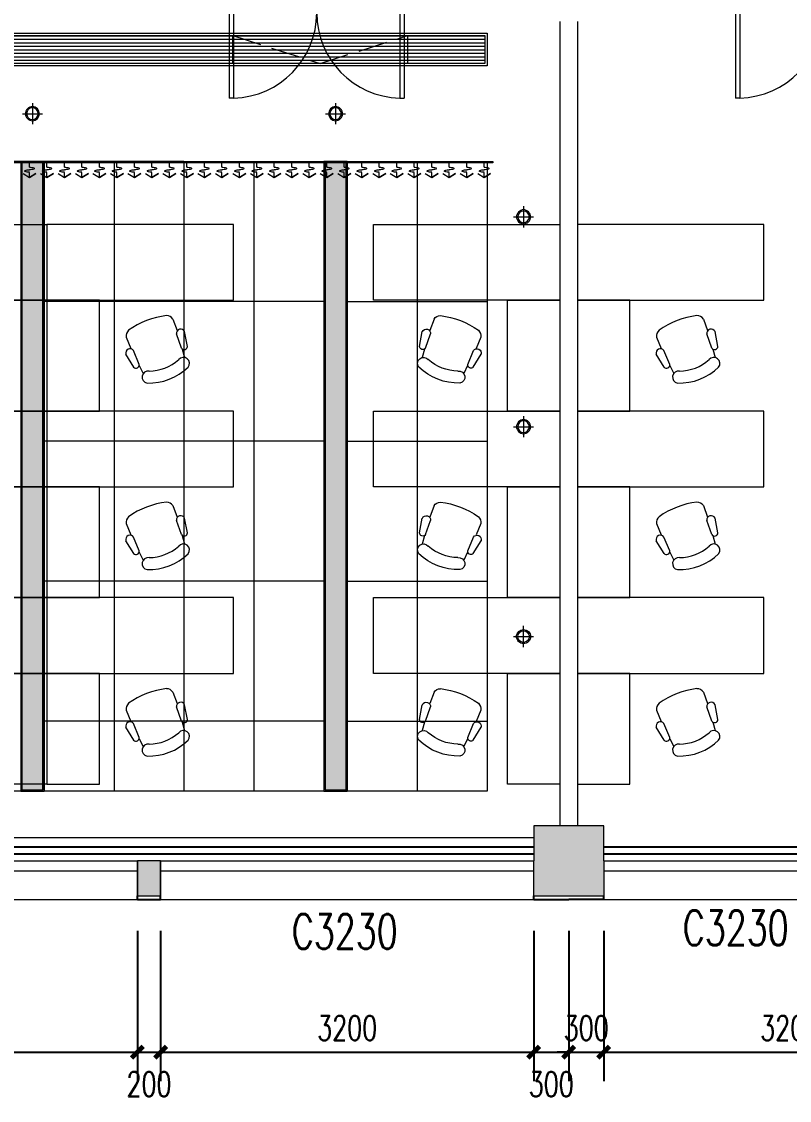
# Model space of a CAD drawing. Header units: millimetres. Extents: x 164760 to 3716174, y -1766400 to 11969.
# Drawn here: x 3508124 to 3514710, y -1715855 to -1706601 of the extents above; entities that cross this region are included whole.
import ezdxf

# ---------------------------------------------------------------- set-up
doc = ezdxf.new("R2010")
doc.units = ezdxf.units.MM
doc.header["$LTSCALE"] = 1000
doc.linetypes.add('DASH', pattern=[0.35, 0.25, -0.1])
doc.linetypes.add('DOTE', pattern=[2.42, 2, -0.2, 0.02, -0.2])
doc.layers.get('0').update_dxf_attribs({"color": 253, "linetype": 'CONTINUOUS'})
doc.layers.get('Defpoints').update_dxf_attribs({"color": 250, "linetype": 'CONTINUOUS', "lineweight": 0})
for name, color, linetype in [('3', 253, 'CONTINUOUS'), ('PUB_DIM', 253, 'CONTINUOUS'), ('SURFACE', 253, 'CONTINUOUS'), ('WINDOW_TEXT', 253, 'CONTINUOUS')]:
    doc.layers.add(name, color=color, linetype=linetype)
for name, color, linetype, lineweight in [('COLUMN', 253, 'CONTINUOUS', 0), ('FF-FURN【成品家私】', 253, 'CONTINUOUS', 0), ('PUB_HATCH', 253, 'CONTINUOUS', 0), ('RC-FCU【空调设备】', 253, 'CONTINUOUS', 0), ('RC-LIGHT【天花灯具】', 253, 'CONTINUOUS', 0), ('RC-Modelling【天花造型】', 253, 'CONTINUOUS', 0), ('RC-STR【天花细线】', 253, 'CONTINUOUS', 0), ('WALL', 253, 'CONTINUOUS', 0), ('Wall【墙体】', 253, 'CONTINUOUS', 0), ('WINDOW', 253, 'CONTINUOUS', 0)]:
    doc.layers.add(name, color=color, linetype=linetype, lineweight=lineweight)
doc.styles.add('_TCH_DIM_T3', font='SIMPLEX', dxfattribs={"width": 0.705882, "bigfont": 'GBCBIG'})
doc.styles.add('_TCH_WINDOW', font='SIMPLEX', dxfattribs={"bigfont": 'GBCBIG'})
doc.dimstyles.new('_TCH_ARCH&&100', dxfattribs={"dimtxt": 212.5, "dimasz": 100, "dimexe": 250, "dimexo": 300, "dimgap": 100, "dimtad": 1, "dimdec": 0, "dimzin": 0, "dimdsep": 46, "dimtxsty": '_TCH_DIM_T3', "dimblk": 'ARCHTICK', "dimcen": 0.09, "dimclrt": 7, "dimazin": 2, "dimtfac": 1, "dimtdec": 0, "dimtix": 1, "dimtmove": 2, "dimatfit": 3, "dimtolj": 1, "dimtzin": 0, "dimarcsym": 0})

# ---------------------------------------------------------------- blocks, each defined once
blk = doc.blocks.new('_ArchTick')
at = {"color": 2, "linetype": 'ByBlock', "const_width": 0.4}
blk.add_lwpolyline([(-0.5, -0.5), (0.5, 0.5)], dxfattribs=at)
blk = doc.blocks.new('*D559')
at = {"layer": 'Defpoints', "color": 0, "transparency": 16777216}
for p in [(3505916.8, -1714100.6), (3509116.8, -1714100.6), (3509116.8, -1715440.2)]:
    blk.add_point(p, dxfattribs=at)
at = {"layer": 'PUB_DIM', "color": 0, "lineweight": -2, "transparency": 16777216}
for p, q in [((3505916.8, -1714400.6), (3505916.8, -1715690.2)), ((3509116.8, -1714400.6), (3509116.8, -1715690.2)), ((3505916.8, -1715440.2), (3509116.8, -1715440.2))]:
    blk.add_line(p, q, dxfattribs=at)
at = {"layer": 'PUB_DIM', "color": 0, "lineweight": -2, "transparency": 16777216, "xscale": 100, "yscale": 100, "zscale": 100, "rotation": 180}
blk.add_blockref('_ArchTick', (3505916.8, -1715440.2), dxfattribs=at)
at = {"layer": 'PUB_DIM', "color": 0, "lineweight": -2, "transparency": 16777216, "xscale": 100, "yscale": 100, "zscale": 100}
blk.add_blockref('_ArchTick', (3509116.8, -1715440.2), dxfattribs=at)
at = {"layer": 'PUB_DIM', "color": 7, "transparency": 16777216, "insert": (3507516.8, -1715234), "char_height": 212.5, "attachment_point": 5, "style": '_TCH_DIM_T3'}
blk.add_mtext('\\A1;3200', dxfattribs=at)
blk = doc.blocks.new('*D560')
at = {"layer": 'Defpoints', "color": 0, "transparency": 16777216}
for p in [(3509116.8, -1714100.6), (3509316.8, -1714100.6), (3509316.8, -1715440.2)]:
    blk.add_point(p, dxfattribs=at)
at = {"layer": 'PUB_DIM', "color": 0, "lineweight": -2, "transparency": 16777216}
for p, q in [((3509116.8, -1714400.6), (3509116.8, -1715690.2)), ((3509316.8, -1714400.6), (3509316.8, -1715690.2)), ((3509116.8, -1715440.2), (3509316.8, -1715440.2))]:
    blk.add_line(p, q, dxfattribs=at)
at = {"layer": 'PUB_DIM', "color": 0, "lineweight": -2, "transparency": 16777216, "xscale": 100, "yscale": 100, "zscale": 100, "rotation": 180}
blk.add_blockref('_ArchTick', (3509116.8, -1715440.2), dxfattribs=at)
at = {"layer": 'PUB_DIM', "color": 0, "lineweight": -2, "transparency": 16777216, "xscale": 100, "yscale": 100, "zscale": 100}
blk.add_blockref('_ArchTick', (3509316.8, -1715440.2), dxfattribs=at)
at = {"layer": 'PUB_DIM', "color": 7, "transparency": 16777216, "insert": (3509216.8, -1715715.2), "char_height": 212.5, "attachment_point": 5, "style": '_TCH_DIM_T3'}
blk.add_mtext('\\A1;200', dxfattribs=at)
blk = doc.blocks.new('*D561')
at = {"layer": 'Defpoints', "color": 0, "transparency": 16777216}
for p in [(3509316.8, -1714100.6), (3512516.8, -1714100.6), (3512516.8, -1715440.2)]:
    blk.add_point(p, dxfattribs=at)
at = {"layer": 'PUB_DIM', "color": 0, "lineweight": -2, "transparency": 16777216}
for p, q in [((3509316.8, -1714400.6), (3509316.8, -1715690.2)), ((3512516.8, -1714400.6), (3512516.8, -1715690.2)), ((3509316.8, -1715440.2), (3512516.8, -1715440.2))]:
    blk.add_line(p, q, dxfattribs=at)
at = {"layer": 'PUB_DIM', "color": 0, "lineweight": -2, "transparency": 16777216, "xscale": 100, "yscale": 100, "zscale": 100, "rotation": 180}
blk.add_blockref('_ArchTick', (3509316.8, -1715440.2), dxfattribs=at)
at = {"layer": 'PUB_DIM', "color": 0, "lineweight": -2, "transparency": 16777216, "xscale": 100, "yscale": 100, "zscale": 100}
blk.add_blockref('_ArchTick', (3512516.8, -1715440.2), dxfattribs=at)
at = {"layer": 'PUB_DIM', "color": 7, "transparency": 16777216, "insert": (3510916.8, -1715234), "char_height": 212.5, "attachment_point": 5, "style": '_TCH_DIM_T3'}
blk.add_mtext('\\A1;3200', dxfattribs=at)
blk = doc.blocks.new('*D562')
at = {"layer": 'Defpoints', "color": 0, "transparency": 16777216}
for p in [(3512516.8, -1714100.6), (3512816.8, -1714100.6), (3512816.8, -1715440.2)]:
    blk.add_point(p, dxfattribs=at)
at = {"layer": 'PUB_DIM', "color": 0, "lineweight": -2, "transparency": 16777216}
for p, q in [((3512516.8, -1714400.6), (3512516.8, -1715690.2)), ((3512816.8, -1714400.6), (3512816.8, -1715690.2)), ((3512516.8, -1715440.2), (3512816.8, -1715440.2))]:
    blk.add_line(p, q, dxfattribs=at)
at = {"layer": 'PUB_DIM', "color": 0, "lineweight": -2, "transparency": 16777216, "xscale": 100, "yscale": 100, "zscale": 100, "rotation": 180}
blk.add_blockref('_ArchTick', (3512516.8, -1715440.2), dxfattribs=at)
at = {"layer": 'PUB_DIM', "color": 0, "lineweight": -2, "transparency": 16777216, "xscale": 100, "yscale": 100, "zscale": 100}
blk.add_blockref('_ArchTick', (3512816.8, -1715440.2), dxfattribs=at)
at = {"layer": 'PUB_DIM', "color": 7, "transparency": 16777216, "insert": (3512666.8, -1715715.2), "char_height": 212.5, "attachment_point": 5, "style": '_TCH_DIM_T3'}
blk.add_mtext('\\A1;300', dxfattribs=at)
blk = doc.blocks.new('*D563')
at = {"layer": 'Defpoints', "color": 0, "transparency": 16777216}
for p in [(3512816.8, -1714100.6), (3513116.8, -1714100.6), (3513116.8, -1715440.2)]:
    blk.add_point(p, dxfattribs=at)
at = {"layer": 'PUB_DIM', "color": 0, "lineweight": -2, "transparency": 16777216}
for p, q in [((3512816.8, -1714400.6), (3512816.8, -1715690.2)), ((3513116.8, -1714400.6), (3513116.8, -1715690.2)), ((3512816.8, -1715440.2), (3512716.8, -1715440.2)), ((3512816.8, -1715440.2), (3513116.8, -1715440.2)), ((3513116.8, -1715440.2), (3513216.8, -1715440.2))]:
    blk.add_line(p, q, dxfattribs=at)
at = {"layer": 'PUB_DIM', "color": 0, "lineweight": -2, "transparency": 16777216, "xscale": 100, "yscale": 100, "zscale": 100}
blk.add_blockref('_ArchTick', (3512816.8, -1715440.2), dxfattribs=at)
at = {"layer": 'PUB_DIM', "color": 0, "lineweight": -2, "transparency": 16777216, "xscale": 100, "yscale": 100, "zscale": 100, "rotation": 180}
blk.add_blockref('_ArchTick', (3513116.8, -1715440.2), dxfattribs=at)
at = {"layer": 'PUB_DIM', "color": 7, "transparency": 16777216, "insert": (3512966.8, -1715234), "char_height": 212.5, "attachment_point": 5, "style": '_TCH_DIM_T3'}
blk.add_mtext('\\A1;300', dxfattribs=at)
blk = doc.blocks.new('*D564')
at = {"layer": 'Defpoints', "color": 0, "transparency": 16777216}
for p in [(3513116.8, -1714100.6), (3516316.8, -1714100.6), (3516316.8, -1715440.2)]:
    blk.add_point(p, dxfattribs=at)
at = {"layer": 'PUB_DIM', "color": 0, "lineweight": -2, "transparency": 16777216}
for p, q in [((3513116.8, -1714400.6), (3513116.8, -1715690.2)), ((3516316.8, -1714400.6), (3516316.8, -1715690.2)), ((3513116.8, -1715440.2), (3516316.8, -1715440.2))]:
    blk.add_line(p, q, dxfattribs=at)
at = {"layer": 'PUB_DIM', "color": 0, "lineweight": -2, "transparency": 16777216, "xscale": 100, "yscale": 100, "zscale": 100, "rotation": 180}
blk.add_blockref('_ArchTick', (3513116.8, -1715440.2), dxfattribs=at)
at = {"layer": 'PUB_DIM', "color": 0, "lineweight": -2, "transparency": 16777216, "xscale": 100, "yscale": 100, "zscale": 100}
blk.add_blockref('_ArchTick', (3516316.8, -1715440.2), dxfattribs=at)
at = {"layer": 'PUB_DIM', "color": 7, "transparency": 16777216, "insert": (3514716.8, -1715234), "char_height": 212.5, "attachment_point": 5, "style": '_TCH_DIM_T3'}
blk.add_mtext('\\A1;3200', dxfattribs=at)
blk = doc.blocks.new('$WINLIB2D$00000004')
for p, q in [((-0.5, 0.5), (0.5, 0.5)), ((-0.5, 0.5), (-0.5, -0.5)), ((0.5, -0.5), (0.5, 0.5)), ((-0.5, 0.2406), (0.5, 0.2406)), ((-0.5, -0.5), (0.5, -0.5))]:
    blk.add_line(p, q)
blk = doc.blocks.new('AB18C')
for p, q in [((-0.627, 0.366), (-0.767, 0.352)), ((-0.616, 0.457), (-0.382, 0.5)), ((-0.608, 0.359), (-0.369, 0.366)), ((-0.128, 0.399), (-0.323, 0.394)), ((-0.627, -0.366), (-0.767, -0.352)), ((-0.616, -0.457), (-0.382, -0.5)), ((-0.608, -0.359), (-0.369, -0.366)), ((-0.128, -0.399), (-0.323, -0.394))]:
    blk.add_line(p, q)
for centre, radius, start, end in [((-0.094, 0), 0.906, 157.2611, 202.7389), ((-0.847, 0.3), 0.0961, 330.3175, 148.735), ((-0.597, 0.41), 0.0516, 112.2235, 257.7173), ((-0.386, 0.432), 0.0681, 284.0068, 86.4868), ((-0.161, 0.273), 0.13, 22.4327, 75.4917), ((-0.08, 0), 0.729, 159.7134, 200.2866), ((-1.312, 0), 1.312, 345.758, 14.242), ((-0.847, -0.3), 0.0961, 211.265, 29.6825), ((-0.161, -0.273), 0.13, 284.5083, 337.5673), ((-0.597, -0.41), 0.0516, 102.2827, 247.7765), ((-0.386, -0.432), 0.0681, 273.5132, 75.9932)]:
    blk.add_arc(centre, radius, start, end)
blk = doc.blocks.new('ZL_05274303')
at = {"ltscale": 1000}
for points in [[(-900, 0), (700, 0), (700, -650), (-900, -650)], [(250, -1600), (250, -650), (700, -650), (700, -1600)]]:
    blk.add_lwpolyline(points, close=True, dxfattribs=at)
at = {"layer": 'FF-FURN【成品家私】', "xscale": -540, "yscale": 540, "zscale": 540, "rotation": 248.9333185298564}
blk.add_blockref('AB18C', (-154.4, -823.4), dxfattribs=at)
blk = doc.blocks.new('$DorLib2D$00000002')
for p, q in [((-0.5, 0), (-0.5, 0.4875)), ((-0.475, 0.4875), (-0.5, 0.4875)), ((-0.475, 0), (-0.475, 0.4875)), ((0.475, 0), (0.475, 0.4875)), ((0.475, 0.4875), (0.5, 0.4875)), ((0.5, 0), (0.5, 0.4875)), ((-0.5, 0), (-0.475, 0)), ((0.5, 0), (0.475, 0))]:
    blk.add_line(p, q)
at = {"lineweight": 13}
for centre, start, end in [((-0.4875, 0), 0, 88.53072), ((0.4875, 0), 91.46928, 180)]:
    blk.add_arc(centre, 0.4875, start, end, dxfattribs=at)
blk = doc.blocks.new('*U408')
for p, q in [((0, 0), (13050, 0)), ((13050, 0), (13050, -12)), ((13050, -12), (0, -12)), ((9075, -49.3), (9075, -12)), ((9225, -49.3), (9225, -12)), ((9375, -49.3), (9375, -12)), ((9525, -49.3), (9525, -12)), ((9675, -49.3), (9675, -12)), ((9825, -49.3), (9825, -12)), ((9975, -49.3), (9975, -12)), ((10125, -49.3), (10125, -12)), ((10275, -49.3), (10275, -12)), ((10425, -49.3), (10425, -12)), ((10575, -49.3), (10575, -12)), ((10725, -49.3), (10725, -12)), ((10875, -49.3), (10875, -12)), ((11025, -49.3), (11025, -12)), ((11175, -49.3), (11175, -12)), ((11325, -49.3), (11325, -12)), ((11475, -49.3), (11475, -12)), ((11625, -49.3), (11625, -12)), ((11775, -49.3), (11775, -12)), ((11925, -49.3), (11925, -12)), ((12075, -49.3), (12075, -12)), ((12225, -49.3), (12225, -12)), ((12375, -49.3), (12375, -12)), ((12525, -49.3), (12525, -12)), ((12675, -49.3), (12675, -12)), ((12825, -49.3), (12825, -12)), ((12975, -49.3), (12975, -12)), ((12975, -49.3), (12975, -12)), ((9019.6, -104.5), (9075, -136.2)), ((9075, -136.2), (9075, -93.2)), ((9130.4, -104.5), (9075, -136.2)), ((9075, -136.2), (9130.4, -104.5)), ((9169.6, -104.5), (9225, -136.2)), ((9225, -136.2), (9225, -93.2)), ((9280.4, -104.5), (9225, -136.2)), ((9225, -136.2), (9280.4, -104.5)), ((9319.6, -104.5), (9375, -136.2)), ((9375, -136.2), (9375, -93.2)), ((9430.4, -104.5), (9375, -136.2)), ((9375, -136.2), (9430.4, -104.5)), ((9469.6, -104.5), (9525, -136.2)), ((9525, -136.2), (9525, -93.2)), ((9580.4, -104.5), (9525, -136.2)), ((9525, -136.2), (9580.4, -104.5)), ((9619.6, -104.5), (9675, -136.2)), ((9675, -136.2), (9675, -93.2)), ((9730.4, -104.5), (9675, -136.2)), ((9675, -136.2), (9730.4, -104.5)), ((9769.6, -104.5), (9825, -136.2)), ((9825, -136.2), (9825, -93.2)), ((9880.4, -104.5), (9825, -136.2)), ((9825, -136.2), (9880.4, -104.5)), ((9919.6, -104.5), (9975, -136.2)), ((9975, -136.2), (9975, -93.2)), ((10030.4, -104.5), (9975, -136.2)), ((9975, -136.2), (10030.4, -104.5)), ((10069.6, -104.5), (10125, -136.2)), ((10125, -136.2), (10125, -93.2)), ((10180.4, -104.5), (10125, -136.2)), ((10125, -136.2), (10180.4, -104.5)), ((10219.6, -104.5), (10275, -136.2)), ((10275, -136.2), (10275, -93.2)), ((10330.4, -104.5), (10275, -136.2)), ((10275, -136.2), (10330.4, -104.5)), ((10369.6, -104.5), (10425, -136.2)), ((10425, -136.2), (10425, -93.2)), ((10480.4, -104.5), (10425, -136.2)), ((10425, -136.2), (10480.4, -104.5)), ((10519.6, -104.5), (10575, -136.2)), ((10575, -136.2), (10575, -93.2)), ((10630.4, -104.5), (10575, -136.2)), ((10575, -136.2), (10630.4, -104.5)), ((10669.6, -104.5), (10725, -136.2)), ((10725, -136.2), (10725, -93.2)), ((10780.4, -104.5), (10725, -136.2)), ((10725, -136.2), (10780.4, -104.5)), ((10819.6, -104.5), (10875, -136.2)), ((10875, -136.2), (10875, -93.2)), ((10930.4, -104.5), (10875, -136.2)), ((10875, -136.2), (10930.4, -104.5)), ((10969.6, -104.5), (11025, -136.2)), ((11025, -136.2), (11025, -93.2)), ((11080.4, -104.5), (11025, -136.2)), ((11025, -136.2), (11080.4, -104.5)), ((11119.6, -104.5), (11175, -136.2)), ((11175, -136.2), (11175, -93.2)), ((11230.4, -104.5), (11175, -136.2)), ((11175, -136.2), (11230.4, -104.5)), ((11269.6, -104.5), (11325, -136.2)), ((11325, -136.2), (11325, -93.2)), ((11380.4, -104.5), (11325, -136.2)), ((11325, -136.2), (11380.4, -104.5)), ((11419.6, -104.5), (11475, -136.2)), ((11475, -136.2), (11475, -93.2)), ((11530.4, -104.5), (11475, -136.2)), ((11475, -136.2), (11530.4, -104.5)), ((11569.6, -104.5), (11625, -136.2)), ((11625, -136.2), (11625, -93.2)), ((11680.4, -104.5), (11625, -136.2)), ((11625, -136.2), (11680.4, -104.5)), ((11719.6, -104.5), (11775, -136.2)), ((11775, -136.2), (11775, -93.2)), ((11830.4, -104.5), (11775, -136.2)), ((11775, -136.2), (11830.4, -104.5)), ((11869.6, -104.5), (11925, -136.2)), ((11925, -136.2), (11925, -93.2)), ((11980.4, -104.5), (11925, -136.2)), ((11925, -136.2), (11980.4, -104.5)), ((12019.6, -104.5), (12075, -136.2)), ((12075, -136.2), (12075, -93.2)), ((12130.4, -104.5), (12075, -136.2)), ((12075, -136.2), (12130.4, -104.5)), ((12169.6, -104.5), (12225, -136.2)), ((12225, -136.2), (12225, -93.2)), ((12280.4, -104.5), (12225, -136.2)), ((12225, -136.2), (12280.4, -104.5)), ((12319.6, -104.5), (12375, -136.2)), ((12375, -136.2), (12375, -93.2)), ((12430.4, -104.5), (12375, -136.2)), ((12375, -136.2), (12430.4, -104.5)), ((12469.6, -104.5), (12525, -136.2)), ((12525, -136.2), (12525, -93.2)), ((12580.4, -104.5), (12525, -136.2)), ((12525, -136.2), (12580.4, -104.5)), ((12619.6, -104.5), (12675, -136.2)), ((12675, -136.2), (12675, -93.2)), ((12730.4, -104.5), (12675, -136.2)), ((12675, -136.2), (12730.4, -104.5)), ((12769.6, -104.5), (12825, -136.2)), ((12825, -136.2), (12825, -93.2)), ((12880.4, -104.5), (12825, -136.2)), ((12825, -136.2), (12880.4, -104.5)), ((12919.6, -104.5), (12975, -136.2)), ((12919.6, -104.5), (12975, -136.2)), ((12975, -136.2), (12975, -93.2)), ((12975, -136.2), (12975, -93.2)), ((13030.4, -104.5), (12975, -136.2)), ((12975, -136.2), (13030.4, -104.5)), ((13030.4, -104.5), (12975, -136.2)), ((12975, -136.2), (13030.4, -104.5))]:
    blk.add_line(p, q)
at = {"extrusion": (0, 0, -1)}
for centre, major_axis, start_param, end_param in [((9040, -82.2), (3.69, -3.69), 1.137309, 3.57508), ((9072.5, -170.8), (-70.4, -70.4), 2.004284, 2.381239), ((9072.5, 6.4), (70.4, -70.4), 0.760354, 1.137309), ((9077.5, -148.9), (-70.4, -70.4), 2.33115, 2.708105), ((9077.5, 28.3), (70.4, -70.4), 0.433488, 0.810442), ((9110, -60.3), (3.69, -3.69), 4.278901, 6.716673), ((9190, -82.2), (3.69, -3.69), 1.137309, 3.57508), ((9222.5, -170.8), (-70.4, -70.4), 2.004284, 2.381239), ((9222.5, 6.4), (70.4, -70.4), 0.760354, 1.137309), ((9227.5, -148.9), (-70.4, -70.4), 2.33115, 2.708105), ((9227.5, 28.3), (70.4, -70.4), 0.433488, 0.810442), ((9260, -60.3), (3.69, -3.69), 4.278901, 6.716673), ((9340, -82.2), (3.69, -3.69), 1.137309, 3.57508), ((9372.5, -170.8), (-70.4, -70.4), 2.004284, 2.381239), ((9372.5, 6.4), (70.4, -70.4), 0.760354, 1.137309), ((9377.5, -148.9), (-70.4, -70.4), 2.33115, 2.708105), ((9377.5, 28.3), (70.4, -70.4), 0.433488, 0.810442), ((9410, -60.3), (3.69, -3.69), 4.278901, 6.716673), ((9490, -82.2), (3.69, -3.69), 1.137309, 3.57508), ((9522.5, -170.8), (-70.4, -70.4), 2.004284, 2.381239), ((9522.5, 6.4), (70.4, -70.4), 0.760354, 1.137309), ((9527.5, -148.9), (-70.4, -70.4), 2.33115, 2.708105), ((9527.5, 28.3), (70.4, -70.4), 0.433488, 0.810442), ((9560, -60.3), (3.69, -3.69), 4.278901, 6.716673), ((9640, -82.2), (3.69, -3.69), 1.137309, 3.57508), ((9672.5, -170.8), (-70.4, -70.4), 2.004284, 2.381239), ((9672.5, 6.4), (70.4, -70.4), 0.760354, 1.137309), ((9677.5, -148.9), (-70.4, -70.4), 2.33115, 2.708105), ((9677.5, 28.3), (70.4, -70.4), 0.433488, 0.810442), ((9710, -60.3), (3.69, -3.69), 4.278901, 6.716673), ((9790, -82.2), (3.69, -3.69), 1.137309, 3.57508), ((9822.5, -170.8), (-70.4, -70.4), 2.004284, 2.381239), ((9822.5, 6.4), (70.4, -70.4), 0.760354, 1.137309), ((9827.5, -148.9), (-70.4, -70.4), 2.33115, 2.708105), ((9827.5, 28.3), (70.4, -70.4), 0.433488, 0.810442), ((9860, -60.3), (3.69, -3.69), 4.278901, 6.716673), ((9940, -82.2), (3.69, -3.69), 1.137309, 3.57508), ((9972.5, -170.8), (-70.4, -70.4), 2.004284, 2.381239), ((9972.5, 6.4), (70.4, -70.4), 0.760354, 1.137309), ((9977.5, -148.9), (-70.4, -70.4), 2.33115, 2.708105), ((9977.5, 28.3), (70.4, -70.4), 0.433488, 0.810442), ((10010, -60.3), (3.69, -3.69), 4.278901, 6.716673), ((10090, -82.2), (3.69, -3.69), 1.137309, 3.57508), ((10122.5, -170.8), (-70.4, -70.4), 2.004284, 2.381239), ((10122.5, 6.4), (70.4, -70.4), 0.760354, 1.137309), ((10127.5, -148.9), (-70.4, -70.4), 2.33115, 2.708105), ((10127.5, 28.3), (70.4, -70.4), 0.433488, 0.810442), ((10160, -60.3), (3.69, -3.69), 4.278901, 6.716673), ((10240, -82.2), (3.69, -3.69), 1.137309, 3.57508), ((10272.5, -170.8), (-70.4, -70.4), 2.004284, 2.381239), ((10272.5, 6.4), (70.4, -70.4), 0.760354, 1.137309), ((10277.5, -148.9), (-70.4, -70.4), 2.33115, 2.708105), ((10277.5, 28.3), (70.4, -70.4), 0.433488, 0.810442), ((10310, -60.3), (3.69, -3.69), 4.278901, 6.716673), ((10390, -82.2), (3.69, -3.69), 1.137309, 3.57508), ((10422.5, -170.8), (-70.4, -70.4), 2.004284, 2.381239), ((10422.5, 6.4), (70.4, -70.4), 0.760354, 1.137309), ((10427.5, -148.9), (-70.4, -70.4), 2.33115, 2.708105), ((10427.5, 28.3), (70.4, -70.4), 0.433488, 0.810442), ((10460, -60.3), (3.69, -3.69), 4.278901, 6.716673), ((10540, -82.2), (3.69, -3.69), 1.137309, 3.57508), ((10572.5, -170.8), (-70.4, -70.4), 2.004284, 2.381239), ((10572.5, 6.4), (70.4, -70.4), 0.760354, 1.137309), ((10577.5, -148.9), (-70.4, -70.4), 2.33115, 2.708105), ((10577.5, 28.3), (70.4, -70.4), 0.433488, 0.810442), ((10610, -60.3), (3.69, -3.69), 4.278901, 6.716673), ((10690, -82.2), (3.69, -3.69), 1.137309, 3.57508), ((10722.5, -170.8), (-70.4, -70.4), 2.004284, 2.381239), ((10722.5, 6.4), (70.4, -70.4), 0.760354, 1.137309), ((10727.5, -148.9), (-70.4, -70.4), 2.33115, 2.708105), ((10727.5, 28.3), (70.4, -70.4), 0.433488, 0.810442), ((10760, -60.3), (3.69, -3.69), 4.278901, 6.716673), ((10840, -82.2), (3.69, -3.69), 1.137309, 3.57508), ((10872.5, -170.8), (-70.4, -70.4), 2.004284, 2.381239), ((10872.5, 6.4), (70.4, -70.4), 0.760354, 1.137309), ((10877.5, -148.9), (-70.4, -70.4), 2.33115, 2.708105), ((10877.5, 28.3), (70.4, -70.4), 0.433488, 0.810442), ((10910, -60.3), (3.69, -3.69), 4.278901, 6.716673), ((10990, -82.2), (3.69, -3.69), 1.137309, 3.57508), ((11022.5, -170.8), (-70.4, -70.4), 2.004284, 2.381239), ((11022.5, 6.4), (70.4, -70.4), 0.760354, 1.137309), ((11027.5, -148.9), (-70.4, -70.4), 2.33115, 2.708105), ((11027.5, 28.3), (70.4, -70.4), 0.433488, 0.810442), ((11060, -60.3), (3.69, -3.69), 4.278901, 6.716673), ((11140, -82.2), (3.69, -3.69), 1.137309, 3.57508), ((11172.5, -170.8), (-70.4, -70.4), 2.004284, 2.381239), ((11172.5, 6.4), (70.4, -70.4), 0.760354, 1.137309), ((11177.5, -148.9), (-70.4, -70.4), 2.33115, 2.708105), ((11177.5, 28.3), (70.4, -70.4), 0.433488, 0.810442), ((11210, -60.3), (3.69, -3.69), 4.278901, 6.716673), ((11290, -82.2), (3.69, -3.69), 1.137309, 3.57508), ((11322.5, -170.8), (-70.4, -70.4), 2.004284, 2.381239), ((11322.5, 6.4), (70.4, -70.4), 0.760354, 1.137309), ((11327.5, -148.9), (-70.4, -70.4), 2.33115, 2.708105), ((11327.5, 28.3), (70.4, -70.4), 0.433488, 0.810442), ((11360, -60.3), (3.69, -3.69), 4.278901, 6.716673), ((11440, -82.2), (3.69, -3.69), 1.137309, 3.57508), ((11472.5, -170.8), (-70.4, -70.4), 2.004284, 2.381239), ((11472.5, 6.4), (70.4, -70.4), 0.760354, 1.137309), ((11477.5, -148.9), (-70.4, -70.4), 2.33115, 2.708105), ((11477.5, 28.3), (70.4, -70.4), 0.433488, 0.810442), ((11510, -60.3), (3.69, -3.69), 4.278901, 6.716673), ((11590, -82.2), (3.69, -3.69), 1.137309, 3.57508), ((11622.5, -170.8), (-70.4, -70.4), 2.004284, 2.381239), ((11622.5, 6.4), (70.4, -70.4), 0.760354, 1.137309), ((11627.5, -148.9), (-70.4, -70.4), 2.33115, 2.708105), ((11627.5, 28.3), (70.4, -70.4), 0.433488, 0.810442), ((11660, -60.3), (3.69, -3.69), 4.278901, 6.716673), ((11740, -82.2), (3.69, -3.69), 1.137309, 3.57508), ((11772.5, -170.8), (-70.4, -70.4), 2.004284, 2.381239), ((11772.5, 6.4), (70.4, -70.4), 0.760354, 1.137309), ((11777.5, -148.9), (-70.4, -70.4), 2.33115, 2.708105), ((11777.5, 28.3), (70.4, -70.4), 0.433488, 0.810442), ((11810, -60.3), (3.69, -3.69), 4.278901, 6.716673), ((11890, -82.2), (3.69, -3.69), 1.137309, 3.57508), ((11922.5, -170.8), (-70.4, -70.4), 2.004284, 2.381239), ((11922.5, 6.4), (70.4, -70.4), 0.760354, 1.137309), ((11927.5, -148.9), (-70.4, -70.4), 2.33115, 2.708105), ((11927.5, 28.3), (70.4, -70.4), 0.433488, 0.810442), ((11960, -60.3), (3.69, -3.69), 4.278901, 6.716673), ((12040, -82.2), (3.69, -3.69), 1.137309, 3.57508), ((12072.5, -170.8), (-70.4, -70.4), 2.004284, 2.381239), ((12072.5, 6.4), (70.4, -70.4), 0.760354, 1.137309), ((12077.5, -148.9), (-70.4, -70.4), 2.33115, 2.708105), ((12077.5, 28.3), (70.4, -70.4), 0.433488, 0.810442), ((12110, -60.3), (3.69, -3.69), 4.278901, 6.716673), ((12190, -82.2), (3.69, -3.69), 1.137309, 3.57508), ((12222.5, -170.8), (-70.4, -70.4), 2.004284, 2.381239), ((12222.5, 6.4), (70.4, -70.4), 0.760354, 1.137309), ((12227.5, -148.9), (-70.4, -70.4), 2.33115, 2.708105), ((12227.5, 28.3), (70.4, -70.4), 0.433488, 0.810442), ((12260, -60.3), (3.69, -3.69), 4.278901, 6.716673), ((12340, -82.2), (3.69, -3.69), 1.137309, 3.57508), ((12372.5, -170.8), (-70.4, -70.4), 2.004284, 2.381239), ((12372.5, 6.4), (70.4, -70.4), 0.760354, 1.137309), ((12377.5, -148.9), (-70.4, -70.4), 2.33115, 2.708105), ((12377.5, 28.3), (70.4, -70.4), 0.433488, 0.810442), ((12410, -60.3), (3.69, -3.69), 4.278901, 6.716673), ((12490, -82.2), (3.69, -3.69), 1.137309, 3.57508), ((12522.5, -170.8), (-70.4, -70.4), 2.004284, 2.381239), ((12522.5, 6.4), (70.4, -70.4), 0.760354, 1.137309), ((12527.5, -148.9), (-70.4, -70.4), 2.33115, 2.708105), ((12527.5, 28.3), (70.4, -70.4), 0.433488, 0.810442), ((12560, -60.3), (3.69, -3.69), 4.278901, 6.716673), ((12640, -82.2), (3.69, -3.69), 1.137309, 3.57508), ((12672.5, -170.8), (-70.4, -70.4), 2.004284, 2.381239), ((12672.5, 6.4), (70.4, -70.4), 0.760354, 1.137309), ((12677.5, -148.9), (-70.4, -70.4), 2.33115, 2.708105), ((12677.5, 28.3), (70.4, -70.4), 0.433488, 0.810442), ((12710, -60.3), (3.69, -3.69), 4.278901, 6.716673), ((12790, -82.2), (3.69, -3.69), 1.137309, 3.57508), ((12822.5, -170.8), (-70.4, -70.4), 2.004284, 2.381239), ((12822.5, 6.4), (70.4, -70.4), 0.760354, 1.137309), ((12827.5, -148.9), (-70.4, -70.4), 2.33115, 2.708105), ((12827.5, 28.3), (70.4, -70.4), 0.433488, 0.810442), ((12860, -60.3), (3.69, -3.69), 4.278901, 6.716673), ((12940, -82.2), (3.69, -3.69), 1.137309, 3.57508), ((12940, -82.2), (3.69, -3.69), 1.137309, 3.57508), ((12972.5, -170.8), (-70.4, -70.4), 2.004284, 2.381239), ((12972.5, -170.8), (-70.4, -70.4), 2.004284, 2.381239), ((12972.5, 6.4), (70.4, -70.4), 0.760354, 1.137309), ((12972.5, 6.4), (70.4, -70.4), 0.760354, 1.137309), ((12977.5, -148.9), (-70.4, -70.4), 2.33115, 2.708105), ((12977.5, -148.9), (-70.4, -70.4), 2.33115, 2.708105), ((12977.5, 28.3), (70.4, -70.4), 0.433488, 0.810442), ((12977.5, 28.3), (70.4, -70.4), 0.433488, 0.810442), ((13010, -60.3), (3.69, -3.69), 4.278901, 6.716673), ((13010, -60.3), (3.69, -3.69), 4.278901, 6.716673)]:
    blk.add_ellipse(centre, major_axis=major_axis, ratio=1, start_param=start_param, end_param=end_param, dxfattribs=at)
blk = doc.blocks.new('圆形筒灯')
at = {"color": 251, "linetype": 'DOTE', "ltscale": 43.504693}
blk.add_line((0, 90.6), (0, -90.6), dxfattribs=at)
at = {"color": 251, "linetype": 'DOTE', "ltscale": 41.297046}
blk.add_line((86, 0), (-86, 0), dxfattribs=at)
blk.add_ellipse((0, 0), major_axis=(-42.4, 42.4), ratio=1, start_param=2.355868237233172, end_param=8.639053544412757)
at = {"color": 251}
blk.add_ellipse((0, 0), major_axis=(35.4, 35.4), ratio=1, start_param=5.49871431692557, end_param=11.78189962410516, dxfattribs=at)
blk = doc.blocks.new('ZL_0609195278')
at = {"layer": 'RC-LIGHT【天花灯具】'}
h = blk.add_hatch(dxfattribs=at)
h.set_pattern_fill('DOTS', color=8, scale=10, angle=180)
h.set_pattern_definition([(180, (-2430707.972, 1481556.821), (-7.9375, -15.875), [0, -15.875])])
h.paths.add_polyline_path([(90, -10), (-90, -10), (-90, -5390), (90, -5390)])
blk.add_lwpolyline([(100, 0), (-100, 0), (-100, -5400), (100, -5400)], close=True, dxfattribs=at)
at = {"layer": 'RC-LIGHT【天花灯具】', "color": 8}
blk.add_lwpolyline([(90, -10), (-90, -10), (-90, -5390), (90, -5390)], close=True, dxfattribs=at)
blk = doc.blocks.new('海龙0919092143')
at = {"layer": 'RC-FCU【空调设备】'}
h = blk.add_hatch(dxfattribs=at)
h.set_pattern_fill('_USER', color=8, scale=30, angle=360, pattern_type=0)
h.set_pattern_definition([(360, (-5932551.942, -1194712.362), (7e-15, 30), [])])
h.paths.add_polyline_path([(6480, 2990), (6480, 3230), (-6480, 3230), (-6480, 2990)])
blk.add_lwpolyline([(-6500, 2970), (-6500, 3250), (6500, 3250), (6500, 2970)], close=True, dxfattribs=at)
at = {"layer": 'RC-FCU【空调设备】', "color": 8}
blk.add_lwpolyline([(-6480, 2990), (-6480, 3230), (6480, 3230), (6480, 2990)], close=True, dxfattribs=at)
at = {"layer": 'RC-FCU【空调设备】', "color": 8, "linetype": 'DASH'}
blk.add_lwpolyline([(4318.7, 2990), (4318.7, 3230), (5818.7, 3230), (5818.7, 2990)], close=True, dxfattribs=at)
blk.add_lwpolyline([(4318.7, 3230), (5068.7, 2990), (5818.7, 3230)], dxfattribs=at)
at = {"layer": 'RC-Modelling【天花造型】'}
blk.add_line((3900, 2150), (-6462.5, 2150), dxfattribs=at)
blk.add_lwpolyline([(6500, -3250), (-6500, -3250), (-6500, 2150), (6500, 2150)], close=True, dxfattribs=at)
at = {"layer": 'RC-STR【天花细线】'}
for p, q in [((2700, 2150), (2700, -3250)), ((3300, 2150), (3300, -3250)), ((3900, 2150), (3900, -3250)), ((4500, 2150), (4500, -3250)), ((5100, 2150), (5100, -3250)), ((5300, 2150), (5300, -3250)), ((5900, 2150), (5900, -3250)), ((5100, 950), (2700, 950)), ((5300, 950), (6500, 950)), ((5100, -250), (2700, -250)), ((5300, -250), (6500, -250)), ((5100, -1450), (2700, -1450)), ((5300, -1450), (6500, -1450)), ((5100, -2650), (2700, -2650)), ((5300, -2650), (6500, -2650))]:
    blk.add_line(p, q, dxfattribs=at)
at = {"layer": 'RC-FCU【空调设备】', "ltscale": 10}
blk.add_blockref('*U408', (-6500, 2150), dxfattribs=at)
at = {"layer": 'RC-LIGHT【天花灯具】', "xscale": -1}
for p in [(2600, 2560), (5200, 2560), (6812.5, 1675), (6812.5, -125)]:
    blk.add_blockref('圆形筒灯', p, dxfattribs=at)
at = {"layer": 'RC-LIGHT【天花灯具】'}
for p in [(2600, 2150), (5200, 2150)]:
    blk.add_blockref('ZL_0609195278', p, dxfattribs=at)
at = {"layer": 'RC-LIGHT【天花灯具】', "rotation": 180}
blk.add_blockref('圆形筒灯', (6812.5, -1925), dxfattribs=at)

msp = doc.modelspace()

# ---------------------------------------------------------------- hatches: boundary and pattern name
at = {"layer": 'PUB_HATCH'}
for points in [[(3512516.8, -1714100.6), (3513116.8, -1714100.6), (3513116.8, -1713500.6), (3512516.8, -1713500.6)], [(3509116.8, -1714100.6), (3509316.8, -1714100.6), (3509316.8, -1713800.6), (3509116.8, -1713800.6)]]:
    msp.add_hatch(color=256, dxfattribs=at).paths.add_polyline_path(points)

# ---------------------------------------------------------------- linework, layer by layer
at = {"layer": '3'}
for points in [[(3505916.8, -1713680.6), (3512516.8, -1713680.6)], [(3505916.8, -1713740.6), (3512516.8, -1713740.6)], [(3513116.8, -1713680.6), (3519716.8, -1713680.6)], [(3513116.8, -1713740.6), (3519716.8, -1713740.6)]]:
    msp.add_lwpolyline(points, dxfattribs=at)
at = {"layer": 'COLUMN'}
for p, q in [((3513116.8, -1713500.6), (3512516.8, -1713500.6)), ((3512516.8, -1713500.6), (3512516.8, -1713800.6)), ((3513116.8, -1713800.6), (3513116.8, -1713500.6)), ((3512516.8, -1714100.6), (3513116.8, -1714100.6))]:
    msp.add_line(p, q, dxfattribs=at)
at = {"layer": 'RC-Modelling【天花造型】'}
msp.add_line((3505916.8, -1713600.6), (3512516.8, -1713600.6), dxfattribs=at)
at = {"layer": 'SURFACE'}
for p, q in [((3509116.8, -1714130.6), (3509116.8, -1714100.6)), ((3509116.8, -1714130.6), (3509316.8, -1714130.6)), ((3509316.8, -1714130.6), (3509316.8, -1714100.6)), ((3512516.8, -1714130.6), (3512516.8, -1714100.6)), ((3512516.8, -1714130.6), (3512816.8, -1714130.6)), ((3513116.8, -1714130.6), (3512816.8, -1714130.6)), ((3513116.8, -1714130.6), (3513116.8, -1714100.6))]:
    msp.add_line(p, q, dxfattribs=at)
at = {"layer": 'WALL'}
for p, q in [((3509316.8, -1713800.6), (3509116.8, -1713800.6)), ((3509116.8, -1713800.6), (3509116.8, -1714100.6)), ((3509316.8, -1714100.6), (3509316.8, -1713800.6)), ((3509116.8, -1714100.6), (3509316.8, -1714100.6))]:
    msp.add_line(p, q, dxfattribs=at)
at = {"layer": 'Wall【墙体】', "color": 6}
for p, q in [((3512741.8, -1706600.6), (3512741.8, -1713500.6)), ((3512891.8, -1706600.6), (3512891.8, -1713500.6))]:
    msp.add_line(p, q, dxfattribs=at)

# ---------------------------------------------------------------- block references
at = {"layer": 'FF-FURN【成品家私】'}
for p in [(3507641.8, -1708341.4), (3512041.8, -1708341.4), (3507641.8, -1709941.4), (3512041.8, -1709941.4), (3507641.8, -1711541.4), (3512041.8, -1711541.4)]:
    msp.add_blockref('ZL_05274303', p, dxfattribs=at)
at = {"layer": 'FF-FURN【成品家私】', "xscale": -1}
for p in [(3509041.8, -1708341.4), (3513591.8, -1708341.4), (3509041.8, -1709941.4), (3513591.8, -1709941.4), (3509041.8, -1711541.4), (3513591.8, -1711541.4)]:
    msp.add_blockref('ZL_05274303', p, dxfattribs=at)
at = {"layer": 'RC-Modelling【天花造型】'}
msp.add_blockref('海龙0919092143', (3505616.8, -1709950.6), dxfattribs=at)
at = {"layer": 'WINDOW', "xscale": -1500, "yscale": -1500, "zscale": -1500}
for p in [(3510655.2, -1706525.6), (3514996.6, -1706525.6)]:
    msp.add_blockref('$DorLib2D$00000002', p, dxfattribs=at)
at = {"layer": 'WINDOW'}
ref = msp.add_blockref('$WINLIB2D$00000004', (3507516.8, -1713965.6), dxfattribs=dict(at, xscale=3200, yscale=330, zscale=3200))
ref.add_attrib('A', 'C3230', (3506595.6, -1714524.3), dxfattribs={"layer": 'WINDOW_TEXT', "height": 297.5, "style": '_TCH_WINDOW', "width": 0.705882})
ref = msp.add_blockref('$WINLIB2D$00000004', (3510916.8, -1713965.6), dxfattribs=dict(at, xscale=3200, yscale=330, zscale=3200))
ref.add_attrib('A', 'C3230', (3510441.8, -1714554.3), dxfattribs={"layer": 'WINDOW_TEXT', "height": 297.5, "style": '_TCH_WINDOW', "width": 0.705882})
ref = msp.add_blockref('$WINLIB2D$00000004', (3514716.8, -1713965.6), dxfattribs=dict(at, xscale=-3200, yscale=-330, zscale=-3200, rotation=180))
ref.add_attrib('A', 'C3230', (3513795.6, -1714524.3), dxfattribs={"layer": 'WINDOW_TEXT', "height": 297.5, "style": '_TCH_WINDOW', "width": 0.705882})

# ---------------------------------------------------------------- dimensions: what is measured, and where the dimension line sits
at = {"layer": 'PUB_DIM'}
for p1, p2, picture, middle in [((3505916.8, -1714100.6), (3509116.8, -1714100.6), '*D559', (3507516.8, -1715234)), ((3509316.8, -1714100.6), (3512516.8, -1714100.6), '*D561', (3510916.8, -1715234)), ((3512816.8, -1714100.6), (3513116.8, -1714100.6), '*D563', (3512966.8, -1715234)), ((3513116.8, -1714100.6), (3516316.8, -1714100.6), '*D564', (3514716.8, -1715234))]:
    dim = msp.add_aligned_dim(p1=p1, p2=p2, distance=-1339.7, dimstyle='_TCH_ARCH&&100', dxfattribs=at)
    dim.commit()
    dim.dimension.update_dxf_attribs({"geometry": picture, "text_midpoint": middle})
for base, p1, p2, picture, middle in [((3509316.8, -1715440.2), (3509116.8, -1714100.6), (3509316.8, -1714100.6), '*D560', (3509216.8, -1715715.2)), ((3512816.8, -1715440.2), (3512516.8, -1714100.6), (3512816.8, -1714100.6), '*D562', (3512666.8, -1715715.2))]:
    dim = msp.add_linear_dim(base=base, p1=p1, p2=p2, angle=0, dimstyle='_TCH_ARCH&&100', dxfattribs=at)
    dim.commit()
    dim.dimension.update_dxf_attribs({"geometry": picture, "text_midpoint": middle, "dimtype": 129})

doc.saveas('drawing.dxf')
